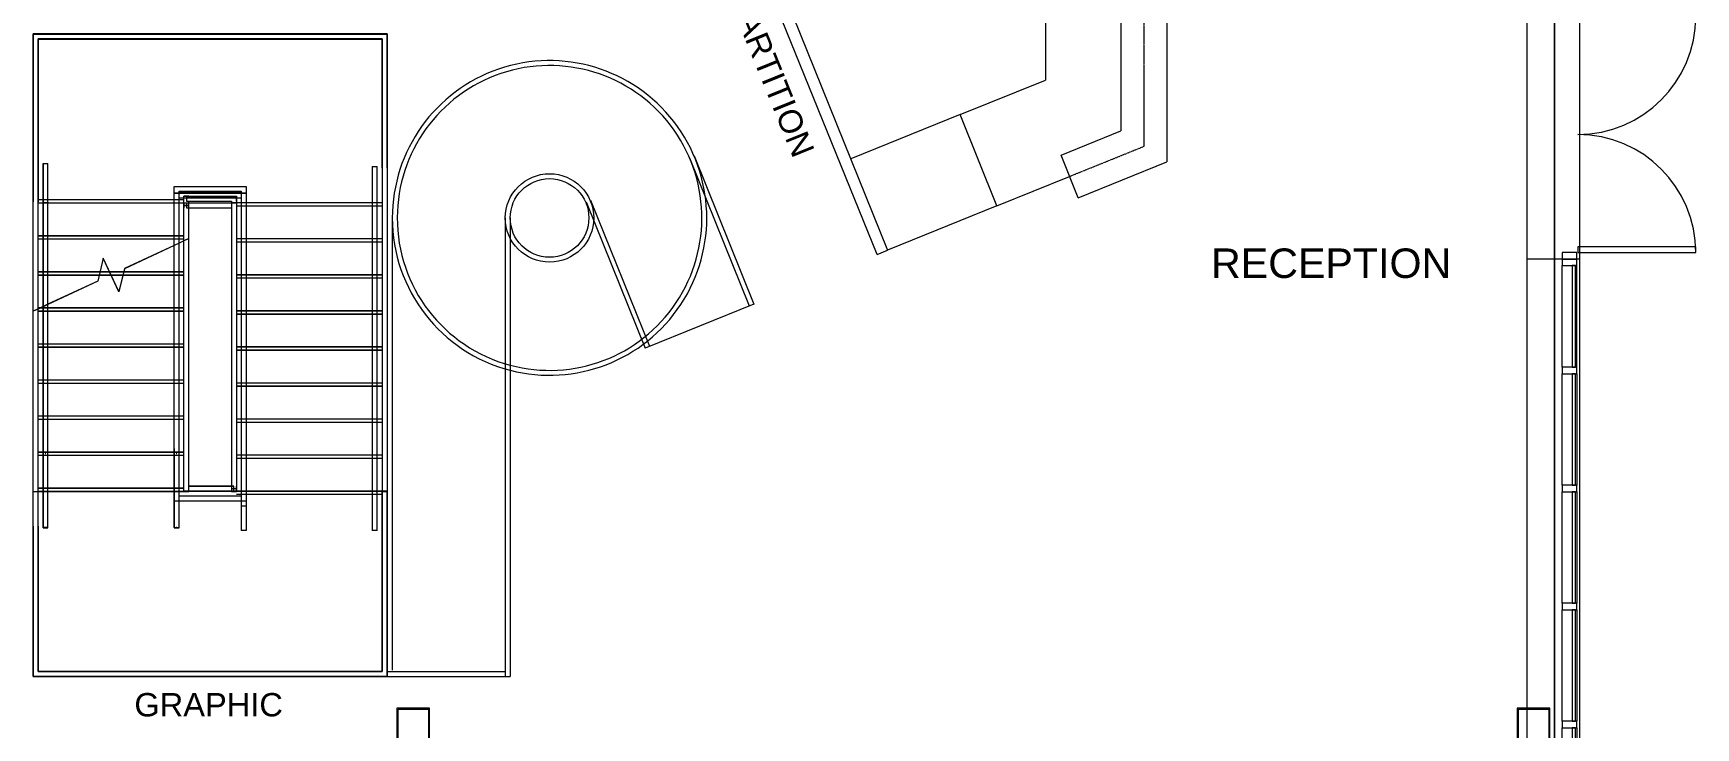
# Model space of a CAD drawing. Header units: inches. Extents: x -430 to 361, y -510 to 778.
# Drawn here: x -146 to 361, y 289 to 501 of the extents above; entities that cross this region are included whole.
import ezdxf

# ---------------------------------------------------------------- set-up
doc = ezdxf.new("R2010")
doc.units = ezdxf.units.IN
doc.header["$MEASUREMENT"] = 0
doc.linetypes.add('Overhead_2_', pattern=[0.15625, 0.09375, -0.0625])
doc.layers.get('0').update_dxf_attribs({"color": 8})
for name, color, linetype, lineweight in [('A-DETL', 8, 'Continuous', 9), ('A-DETL-GENF', 8, 'Continuous', 9), ('A-DETL-THIN', 8, 'Continuous', 9), ('A-DOOR', 8, 'Continuous', 9), ('A-FLOR-HRAL', 8, 'Continuous', 9), ('A-FLOR-HRAL-MBND', 8, 'Continuous', 9), ('A-FLOR-OVHD', 8, 'Overhead_2_', 9), ('A-GLAZ-CURT', 8, 'Continuous', 9), ('A-GLAZ-CWMG', 8, 'Continuous', 9), ('A-WALL', 8, 'Continuous', 13), ('G-ANNO-TEXT', 8, 'Continuous', 9), ('I-WALL', 8, 'Continuous', 9), ('S-COLS', 8, 'Continuous', 9), ('S-STRS', 8, 'Continuous', 9), ('S-STRS-MBND', 8, 'Continuous', 9)]:
    doc.layers.add(name, color=color, linetype=linetype, lineweight=lineweight)
doc.styles.add('Arial', font='arial.ttf', dxfattribs={"height": 7.125})
doc.styles.add('Arial_1', font='arial.ttf', dxfattribs={"height": 9})

# ---------------------------------------------------------------- blocks, each defined once
blk = doc.blocks.new('HSS-Hollow Structural Section-Column - HSS10X10X3_8-762138-Test Fit - First Floor Plan')
at = {"layer": 'S-COLS'}
h = blk.add_hatch(dxfattribs=at)
h.set_pattern_fill('FP_5', color=256, style=0, pattern_type=2)
h.set_pattern_definition([(135, (289.956, 30.487), (-9.5035, -9.5035), []), (135, (275.556, 30.487), (-9.5035, -9.5035), [])])
h.paths.add_polyline_path([(5, -3.96), (5, 5), (-5, 5), (-5, -5), (5, -5), (5, -4.37)], flags=0)
h.paths.add_polyline_path([(4.65, -3.25), (4.65, -4.65), (-4.65, -4.65), (-4.65, 4.65), (4.65, 4.65)], flags=0)
for p, q in [((5, 5), (-5, 5)), ((-5, 5), (-5, -5)), ((-4.65, -4.65), (-4.65, 4.65)), ((-4.65, 4.65), (4.65, 4.65)), ((4.65, 4.65), (4.65, -4.65)), ((5, -5), (5, 5)), ((-5, -5), (5, -5)), ((4.65, -4.65), (-4.65, -4.65))]:
    blk.add_line(p, q, dxfattribs=at)
blk = doc.blocks.new('HSS-Hollow Structural Section-Column - HSS10X10X3_8-1292112-Test Fit - First Floor Plan')
at = {"layer": 'S-COLS'}
h = blk.add_hatch(dxfattribs=at)
h.set_pattern_fill('FP_6', color=256, style=0, pattern_type=2)
h.set_pattern_definition([(315, (-289.956, 311.513), (9.5035, 9.5035), []), (315, (-275.556, 311.513), (9.5035, 9.5035), [])])
h.paths.add_polyline_path([(-5, 2), (-5, -5), (5, -5), (5, 5), (-5, 5)], flags=0)
h.paths.add_polyline_path([(-4.65, 4.65), (4.65, 4.65), (4.65, -4.65), (-4.65, -4.65), (-4.65, 2)], flags=0)
for p, q in [((5, 5), (-5, 5)), ((-5, 5), (-5, -5)), ((-4.65, -4.65), (-4.65, 4.65)), ((-4.65, 4.65), (4.65, 4.65)), ((4.65, 4.65), (4.65, -4.65)), ((5, -5), (5, 5)), ((-5, -5), (5, -5)), ((4.65, -4.65), (-4.65, -4.65))]:
    blk.add_line(p, q, dxfattribs=at)
blk = doc.blocks.new('Rectangular Mullion - 2_ x 4_5_ rectangular-1559542-Test Fit - First Floor Plan')
at = {"layer": 'A-GLAZ-CWMG'}
for p, q in [((-2, 2.25), (0, 2.25)), ((-2, -2.25), (-2, 2.25)), ((0, 2.25), (0, -2.25)), ((0, -2.25), (-2, -2.25))]:
    blk.add_line(p, q, dxfattribs=at)
blk = doc.blocks.new('Handrail Type - Handrail_Internal_-844033-Test Fit - First Floor Plan')
at = {"layer": 'A-FLOR-HRAL'}
for p, q in [((-143.49, 374.07), (-143.49, 361.48)), ((-142.82, 372.66), (-142.66, 372.66)), ((-141.99, 361.48), (-141.99, 374.07)), ((-143.49, 361.48), (-143.49, 349.97)), ((-141.99, 349.97), (-141.99, 361.48))]:
    blk.add_line(p, q, dxfattribs=at)
at = {"layer": 'A-FLOR-HRAL', "flags": 128}
blk.add_lwpolyline([(-142.66, 349.97), (-142.74, 349.97), (-142.81, 349.97)], dxfattribs=at)
blk = doc.blocks.new('Handrail Type - Handrail_Internal_-V19-Test Fit - First Floor Plan')
at = {"layer": 'A-FLOR-HRAL'}
for p, q in [((-143.49, 461.08), (-141.99, 461.08)), ((-143.49, 449.08), (-143.49, 461.08)), ((-141.99, 449.08), (-141.99, 461.08)), ((-143.49, 417.41), (-143.49, 449.08)), ((-141.99, 418.1), (-141.99, 449.08)), ((-141.99, 418.1), (-143.49, 417.41)), ((-143.49, 361.08), (-143.49, 417.41)), ((-141.99, 361.08), (-141.99, 418.1)), ((-143.49, 349.97), (-143.49, 361.08)), ((-141.99, 349.97), (-141.99, 361.08)), ((-143.49, 349.97), (-141.99, 349.97))]:
    blk.add_line(p, q, dxfattribs=at)
blk = doc.blocks.new('Handrail Type - Handrail_Internal_-889040-Test Fit - First Floor Plan')
at = {"layer": 'A-FLOR-HRAL'}
for p, q in [((-103.49, 374.07), (-103.49, 361.48)), ((-102.82, 372.66), (-102.66, 372.66)), ((-101.99, 361.48), (-101.99, 374.07)), ((-103.49, 361.48), (-103.49, 349.98)), ((-101.99, 349.98), (-101.99, 361.48))]:
    blk.add_line(p, q, dxfattribs=at)
at = {"layer": 'A-FLOR-HRAL', "flags": 128}
blk.add_lwpolyline([(-102.66, 349.98), (-102.74, 349.98), (-102.81, 349.98)], dxfattribs=at)
at = {"layer": 'A-FLOR-HRAL'}
blk.add_open_spline([(-102.66, 361.08), (-102.68, 361.08), (-102.74, 361.08), (-102.79, 361.08), (-102.81, 361.08)], degree=3, dxfattribs=at)
blk = doc.blocks.new('Handrail Type - Handrail_Internal_-V20-Test Fit - First Floor Plan')
at = {"layer": 'A-FLOR-HRAL'}
for p, q in [((-103.49, 454.08), (-81.49, 454.08)), ((-103.49, 449.08), (-103.49, 454.08)), ((-103.49, 452.08), (-81.49, 452.08)), ((-103.49, 449.08), (-103.49, 452.08)), ((-101.99, 452.58), (-82.99, 452.58)), ((-101.99, 449.08), (-101.99, 452.58)), ((-82.99, 452.58), (-82.99, 361.08)), ((-81.49, 454.08), (-81.49, 361.08)), ((-81.49, 452.08), (-81.49, 361.08)), ((-103.49, 358.08), (-103.49, 449.08)), ((-103.49, 436.06), (-103.49, 449.08)), ((-101.99, 450.58), (-82.99, 450.58)), ((-101.99, 449.08), (-101.99, 450.58)), ((-101.99, 359.58), (-101.99, 449.08)), ((-101.99, 436.76), (-101.99, 449.08)), ((-82.99, 450.58), (-82.99, 361.08)), ((-101.99, 436.76), (-103.49, 436.06)), ((-101.99, 361.08), (-101.99, 436.76)), ((-103.49, 361.08), (-103.49, 436.06)), ((-103.49, 358.12), (-103.49, 361.08)), ((-101.99, 358.12), (-101.99, 361.08)), ((-82.99, 361.08), (-82.99, 356.58)), ((-82.99, 361.08), (-82.99, 359.58)), ((-81.49, 361.08), (-81.49, 356.58)), ((-81.49, 361.08), (-81.49, 358.08)), ((-81.49, 358.08), (-103.49, 358.08)), ((-82.99, 359.58), (-101.99, 359.58)), ((-81.49, 356.58), (-82.99, 356.58)), ((-103.49, 349.98), (-101.99, 349.98))]:
    blk.add_line(p, q, dxfattribs=at)
blk = doc.blocks.new('Top Rail Type - Top Rail_Internal_-889155-Test Fit - First Floor Plan')
at = {"layer": 'A-FLOR-HRAL', "flags": 128}
blk.add_lwpolyline([(-98.99, 361.08), (-98.99, 361.13), (-98.99, 361.18)], dxfattribs=at)
blk = doc.blocks.new('Top Rail Type - Top Rail_Internal_-V21-Test Fit - First Floor Plan')
at = {"layer": 'A-FLOR-HRAL'}
for p, q in [((-100.49, 449.08), (-98.99, 449.08)), ((-100.49, 437.46), (-100.49, 449.08)), ((-100.49, 448.33), (-98.99, 448.33)), ((-100.49, 361.08), (-100.49, 448.33)), ((-99.74, 451.08), (-99.74, 449.58)), ((-99.74, 451.08), (-84.49, 451.08)), ((-99.74, 449.58), (-85.99, 449.58)), ((-99.74, 449.08), (-99.74, 447.58)), ((-99.74, 449.08), (-84.49, 449.08)), ((-99.74, 447.58), (-85.99, 447.58)), ((-98.99, 438.16), (-98.99, 449.08)), ((-98.99, 362.58), (-98.99, 448.33)), ((-85.99, 449.58), (-85.99, 361.83)), ((-85.99, 447.58), (-85.99, 361.08)), ((-84.49, 451.08), (-84.49, 361.83)), ((-84.49, 449.08), (-84.49, 361.08)), ((-98.99, 438.16), (-100.49, 437.46)), ((-100.49, 361.08), (-100.49, 437.46)), ((-98.99, 361.08), (-98.99, 438.16)), ((-85.24, 361.08), (-100.49, 361.08)), ((-100.49, 361.08), (-98.99, 361.08)), ((-85.24, 362.58), (-98.99, 362.58)), ((-84.49, 361.83), (-85.99, 361.83)), ((-84.49, 361.08), (-85.99, 361.08)), ((-85.24, 361.08), (-85.24, 362.58))]:
    blk.add_line(p, q, dxfattribs=at)
blk = doc.blocks.new('AA-Curtain_Wall_Door-Double-Flush - Flush Storefront Door-1559569-Test Fit - First Floor Plan')
at = {"layer": 'A-DETL-GENF'}
for p, q in [((-34.25, 38.5), (-36, 38.5)), ((-36, 38.5), (-36, 2.5)), ((-34.25, 2.5), (-34.25, 38.5)), ((36, 38.5), (34.25, 38.5)), ((34.25, 38.5), (34.25, 2.5)), ((36, 2.5), (36, 38.5)), ((-36, 2.5), (-34.25, 2.5)), ((34.25, 2.5), (36, 2.5))]:
    blk.add_line(p, q, dxfattribs=at)
at = {"layer": 'A-DOOR'}
for centre, start, end in [((-36, 2.5), 360, 90), ((36, 2.5), 90, 180)]:
    blk.add_arc(centre, 36, start, end, dxfattribs=at)
blk = doc.blocks.new('System Panel - Glazed-1559504-Test Fit - First Floor Plan')
at = {"layer": 'A-GLAZ-CURT'}
for p, q in [((15.5, 1.75), (-15.5, 1.75)), ((-15.5, 1.75), (-15.5, 0.75)), ((-15.5, 0.75), (15.5, 0.75)), ((15.5, 0.75), (15.5, 1.75))]:
    blk.add_line(p, q, dxfattribs=at)
blk = doc.blocks.new('System Panel - Glazed-1559434-Test Fit - First Floor Plan')
at = {"layer": 'A-GLAZ-CURT'}
for p, q in [((17, 1.75), (-17, 1.75)), ((-17, 1.75), (-17, 0.75)), ((-17, 0.75), (17, 0.75)), ((17, 0.75), (17, 1.75))]:
    blk.add_line(p, q, dxfattribs=at)
blk = doc.blocks.new('Rectangular Mullion - 2_ x 4_5_ rectangular-866089-Test Fit - First Floor Plan')
at = {"layer": 'A-GLAZ-CWMG'}
for p, q in [((112.51, 585.21), (78.51, 585.21)), ((112.51, 580.71), (78.51, 580.71))]:
    blk.add_line(p, q, dxfattribs=at)
blk = doc.blocks.new('Rectangular Mullion - 2_ x 4_5_ rectangular-1559432-Test Fit - First Floor Plan')
at = {"layer": 'A-GLAZ-CWMG'}
for p, q in [((-1, 2.25), (1, 2.25)), ((-1, -2.25), (-1, 2.25)), ((1, 2.25), (1, -2.25)), ((1, -2.25), (-1, -2.25))]:
    blk.add_line(p, q, dxfattribs=at)
blk = doc.blocks.new('Rectangular Mullion - 2_ x 4_5_ rectangular-1559436-Test Fit - First Floor Plan')
at = {"layer": 'A-GLAZ-CWMG'}
for p, q in [((0, 2.25), (-2, 2.25)), ((-2, 2.25), (-2, -2.25)), ((0, -2.25), (0, 2.25)), ((-2, -2.25), (0, -2.25))]:
    blk.add_line(p, q, dxfattribs=at)
blk = doc.blocks.new('Rectangular Mullion - 2_ x 4_5_ rectangular-1210827-Test Fit - First Floor Plan')
at = {"layer": 'A-GLAZ-CWMG'}
for p, q in [((320.26, 509.96), (320.26, 540.96)), ((324.76, 509.96), (324.76, 540.96))]:
    blk.add_line(p, q, dxfattribs=at)
blk = doc.blocks.new('Top Rail Type - Top Rail_Internal_-1709386-Test Fit - First Floor Plan')
at = {"layer": 'A-FLOR-HRAL', "flags": 128}
blk.add_lwpolyline([(-144.99, 361.08), (-144.99, 361.13), (-144.99, 361.18)], dxfattribs=at)
blk = doc.blocks.new('Top Rail Type - Top Rail_Internal_-V23-Test Fit - First Floor Plan')
at = {"layer": 'A-FLOR-HRAL'}
for p, q in [((-146.49, 500.58), (-38.49, 500.58)), ((-146.49, 449.08), (-146.49, 500.58)), ((-146.49, 500.58), (-38.49, 500.58)), ((-146.49, 449.08), (-146.49, 500.58)), ((-144.99, 499.08), (-39.99, 499.08)), ((-144.99, 449.08), (-144.99, 499.08)), ((-144.99, 499.08), (-39.99, 499.08)), ((-144.99, 449.08), (-144.99, 499.08)), ((-39.99, 499.08), (-39.99, 460.08)), ((-39.99, 499.08), (-39.99, 460.08)), ((-38.49, 500.58), (-38.49, 460.08)), ((-38.49, 500.58), (-38.49, 460.08)), ((-39.99, 460.08), (-39.99, 361.08)), ((-39.99, 460.08), (-39.99, 361.08)), ((-38.49, 460.08), (-38.49, 361.08)), ((-38.49, 460.08), (-38.49, 361.08)), ((-146.49, 350.08), (-146.49, 449.08)), ((-146.49, 416.01), (-146.49, 449.08)), ((-144.99, 350.08), (-144.99, 449.08)), ((-144.99, 416.71), (-144.99, 449.08)), ((-144.99, 416.71), (-146.49, 416.01)), ((-144.99, 361.08), (-144.99, 416.71)), ((-146.49, 361.08), (-146.49, 416.01)), ((-146.49, 361.08), (-144.99, 361.08)), ((-38.49, 361.08), (-39.99, 361.08)), ((-39.99, 361.08), (-39.99, 306.08)), ((-38.49, 361.08), (-38.49, 304.58)), ((-146.49, 304.58), (-146.49, 350.08)), ((-144.99, 306.08), (-144.99, 350.08)), ((-38.49, 304.58), (-146.49, 304.58)), ((-39.99, 306.08), (-144.99, 306.08))]:
    blk.add_line(p, q, dxfattribs=at)
blk = doc.blocks.new('Hecht_PAD_AA-Arch_detached_rvt-1-Test Fit - First Floor Plan')
at = {"layer": 'A-WALL'}
for p, q in [((309.51, 431.96), (309.51, 507.96)), ((317.89, 431.96), (317.89, 507.96)), ((317.89, 507.96), (317.89, 431.96)), ((325.51, 504.21), (325.51, 435.71)), ((309.51, 294.96), (309.51, 431.96)), ((317.89, 431.96), (309.51, 431.96)), ((317.89, -458.04), (317.89, 431.96)), ((320.26, 431.96), (317.89, 431.96)), ((317.89, 431.96), (317.89, -466.42)), ((325.51, 431.96), (324.76, 431.96)), ((325.51, 435.71), (325.51, 433.96)), ((325.51, 433.96), (325.51, 431.96)), ((325.51, 431.96), (325.51, -474.04)), ((309.51, 285.3), (309.51, 294.61))]:
    blk.add_line(p, q, dxfattribs=at)
at = {"layer": 'S-STRS'}
for p, q in [((-126.35, 427.08), (-122.74, 427.08)), ((-126.11, 428.08), (-123.2, 428.08)), ((-119.12, 427.08), (-103.49, 427.08)), ((-118.88, 428.08), (-103.49, 428.08)), ((-101.99, 428.08), (-100.49, 428.08)), ((-101.99, 427.08), (-100.49, 427.08)), ((-144.18, 417.08), (-143.49, 417.08)), ((-141.99, 417.08), (-103.49, 417.08)), ((-101.99, 417.08), (-100.49, 417.08)), ((-144.99, 416.08), (-143.49, 416.08)), ((-141.99, 416.08), (-103.49, 416.08)), ((-101.99, 416.08), (-100.49, 416.08)), ((-144.99, 406.08), (-143.49, 406.08)), ((-141.99, 406.08), (-103.49, 406.08)), ((-101.99, 406.08), (-100.49, 406.08)), ((-144.99, 405.08), (-143.49, 405.08)), ((-141.99, 405.08), (-103.49, 405.08)), ((-101.99, 405.08), (-100.49, 405.08)), ((-144.99, 395.08), (-143.49, 395.08)), ((-144.99, 394.08), (-143.49, 394.08)), ((-141.99, 395.08), (-103.49, 395.08)), ((-141.99, 394.08), (-103.49, 394.08)), ((-101.99, 395.08), (-100.49, 395.08)), ((-101.99, 394.08), (-100.49, 394.08)), ((-144.99, 384.08), (-143.49, 384.08)), ((-144.99, 383.08), (-143.49, 383.08)), ((-141.99, 384.08), (-103.49, 384.08)), ((-141.99, 383.08), (-103.49, 383.08)), ((-101.99, 384.08), (-100.49, 384.08)), ((-101.99, 383.08), (-100.49, 383.08)), ((-144.99, 373.08), (-143.49, 373.08)), ((-144.99, 372.08), (-143.49, 372.08)), ((-141.99, 373.08), (-103.49, 373.08)), ((-141.99, 372.08), (-103.49, 372.08)), ((-101.99, 373.08), (-100.49, 373.08)), ((-101.99, 372.08), (-100.49, 372.08)), ((-144.99, 362.08), (-143.49, 362.08)), ((-144.99, 361.08), (-143.49, 361.08)), ((-141.99, 362.08), (-103.49, 362.08)), ((-141.99, 361.08), (-103.49, 361.08)), ((-101.99, 362.08), (-100.49, 362.08)), ((-101.99, 361.08), (-100.49, 361.08))]:
    blk.add_line(p, q, dxfattribs=at)
at = {"layer": 'S-STRS-MBND'}
for p, q in [((-146.49, 500.58), (-146.49, 449.39)), ((-38.49, 500.58), (-146.49, 500.58)), ((-146.49, 500.58), (-146.49, 449.39)), ((-38.49, 500.58), (-146.49, 500.58)), ((-144.99, 499.08), (-144.99, 449.39)), ((-39.99, 499.08), (-144.99, 499.08)), ((-144.99, 499.08), (-144.99, 449.39)), ((-39.99, 499.08), (-144.99, 499.08)), ((-39.99, 459.77), (-39.99, 499.08)), ((-39.99, 459.77), (-39.99, 499.08)), ((-38.49, 459.77), (-38.49, 500.58)), ((-38.49, 459.77), (-38.49, 500.58)), ((-39.99, 459.77), (-39.99, 361.08)), ((-39.99, 459.77), (-39.99, 360.77)), ((-38.49, 459.77), (-38.49, 361.08)), ((-38.49, 459.77), (-38.49, 360.77)), ((-146.49, 350.39), (-146.49, 449.39)), ((-146.49, 416.05), (-146.49, 449.39)), ((-144.99, 450.08), (-100.49, 450.08)), ((-144.99, 450.08), (-100.49, 450.08)), ((-144.99, 350.39), (-144.99, 449.39)), ((-144.99, 416.74), (-144.99, 449.39)), ((-144.99, 449.08), (-100.49, 449.08)), ((-144.99, 449.08), (-100.49, 449.08)), ((-98.99, 451.08), (-100.49, 451.08)), ((-100.49, 437.5), (-100.49, 451.08)), ((-100.49, 449.08), (-100.49, 447.58)), ((-100.49, 449.08), (-85.99, 449.08)), ((-100.49, 447.58), (-100.49, 449.08)), ((-100.49, 361.08), (-100.49, 447.58)), ((-98.99, 451.08), (-84.49, 451.08)), ((-98.99, 449.58), (-85.99, 449.58)), ((-98.99, 438.19), (-98.99, 449.58)), ((-98.99, 447.58), (-85.99, 447.58)), ((-98.99, 362.58), (-98.99, 447.58)), ((-85.99, 449.58), (-85.99, 362.58)), ((-84.49, 449.08), (-85.99, 449.08)), ((-85.99, 447.58), (-85.99, 361.08)), ((-84.49, 449.58), (-84.49, 451.08)), ((-84.49, 449.58), (-84.49, 362.58)), ((-84.49, 449.08), (-84.49, 361.08)), ((-39.99, 449.08), (-84.49, 449.08)), ((-39.99, 449.08), (-84.49, 449.08)), ((-39.99, 448.08), (-84.49, 448.08)), ((-39.99, 448.08), (-84.49, 448.08)), ((-144.99, 439.08), (-100.49, 439.08)), ((-144.99, 439.08), (-100.49, 439.08)), ((-144.99, 438.08), (-100.49, 438.08)), ((-144.99, 438.08), (-100.49, 438.08)), ((-100.49, 437.46), (-101.99, 436.76)), ((-39.99, 438.08), (-84.49, 438.08)), ((-39.99, 438.08), (-84.49, 438.08)), ((-39.99, 437.08), (-84.49, 437.08)), ((-39.99, 437.08), (-84.49, 437.08)), ((-125.11, 432.18), (-126.82, 425.18)), ((-120.36, 421.98), (-125.11, 432.18)), ((-103.49, 436.06), (-118.66, 428.98)), ((-144.99, 428.08), (-100.49, 428.08)), ((-144.99, 428.08), (-126.11, 428.08)), ((-144.99, 427.08), (-100.49, 427.08)), ((-144.99, 427.08), (-126.35, 427.08)), ((-123.2, 428.08), (-118.88, 428.08)), ((-122.74, 427.08), (-119.12, 427.08)), ((-118.66, 428.98), (-120.36, 421.98)), ((-39.99, 427.08), (-84.49, 427.08)), ((-39.99, 427.08), (-84.49, 427.08)), ((-126.82, 425.18), (-141.99, 418.1)), ((-39.99, 426.08), (-84.49, 426.08)), ((-39.99, 426.08), (-84.49, 426.08)), ((-143.49, 417.41), (-144.99, 416.71)), ((-144.99, 417.08), (-100.49, 417.08)), ((-144.99, 417.08), (-144.18, 417.08)), ((-144.99, 416.08), (-100.49, 416.08)), ((-39.99, 416.08), (-84.49, 416.08)), ((-39.99, 416.08), (-84.49, 416.08)), ((-39.99, 415.08), (-84.49, 415.08)), ((-39.99, 415.08), (-84.49, 415.08)), ((-144.99, 406.08), (-100.49, 406.08)), ((-144.99, 405.08), (-100.49, 405.08)), ((-39.99, 405.08), (-84.49, 405.08)), ((-39.99, 405.08), (-84.49, 405.08)), ((-39.99, 404.08), (-84.49, 404.08)), ((-39.99, 404.08), (-84.49, 404.08)), ((-144.99, 395.08), (-100.49, 395.08)), ((-144.99, 394.08), (-100.49, 394.08)), ((-39.99, 394.08), (-84.49, 394.08)), ((-39.99, 394.08), (-84.49, 394.08)), ((-39.99, 393.08), (-84.49, 393.08)), ((-39.99, 393.08), (-84.49, 393.08)), ((-144.99, 384.08), (-100.49, 384.08)), ((-144.99, 383.08), (-100.49, 383.08)), ((-39.99, 383.08), (-84.49, 383.08)), ((-39.99, 383.08), (-84.49, 383.08)), ((-39.99, 382.08), (-84.49, 382.08)), ((-39.99, 382.08), (-84.49, 382.08)), ((-144.99, 373.08), (-100.49, 373.08)), ((-144.99, 372.08), (-100.49, 372.08)), ((-39.99, 372.08), (-84.49, 372.08)), ((-39.99, 372.08), (-84.49, 372.08)), ((-39.99, 371.08), (-84.49, 371.08)), ((-39.99, 371.08), (-84.49, 371.08)), ((-144.99, 362.08), (-100.49, 362.08)), ((-144.99, 361.08), (-100.49, 361.08)), ((-100.49, 361.08), (-98.99, 361.08)), ((-85.99, 362.58), (-98.99, 362.58)), ((-84.49, 361.08), (-98.99, 361.08)), ((-85.99, 361.08), (-84.49, 361.08)), ((-84.49, 361.08), (-84.49, 362.58)), ((-84.49, 362.58), (-84.49, 361.08)), ((-39.99, 361.08), (-84.49, 361.08)), ((-39.99, 361.08), (-84.49, 361.08)), ((-39.99, 361.08), (-38.49, 361.08)), ((-39.99, 306.08), (-39.99, 360.77)), ((-38.49, 304.58), (-38.49, 360.77)), ((-39.99, 360.08), (-84.49, 360.08)), ((-146.49, 350.39), (-146.49, 304.58)), ((-144.99, 350.39), (-144.99, 306.08)), ((-146.49, 304.58), (-38.49, 304.58)), ((-144.99, 306.08), (-39.99, 306.08))]:
    blk.add_line(p, q, dxfattribs=at)
for name, p, rotation in [('AA-Curtain_Wall_Door-Double-Flush - Flush Storefront Door-1559569-Test Fit - First Floor Plan', (322.51, 469.96), 269.9999999999999), ('Rectangular Mullion - 2_ x 4_5_ rectangular-1559436-Test Fit - First Floor Plan', (322.51, 431.96), 89.99999999999991), ('System Panel - Glazed-1559504-Test Fit - First Floor Plan', (322.51, 414.46), 269.9999999999999), ('Rectangular Mullion - 2_ x 4_5_ rectangular-866089-Test Fit - First Floor Plan', (-260.44, 475.47), 270), ('System Panel - Glazed-1559434-Test Fit - First Floor Plan', (322.51, 379.96), 269.9999999999999), ('Rectangular Mullion - 2_ x 4_5_ rectangular-866089-Test Fit - First Floor Plan', (-260.44, 439.47), 270.0000000000001), ('System Panel - Glazed-1559434-Test Fit - First Floor Plan', (322.51, 343.96), 269.9999999999999), ('Rectangular Mullion - 2_ x 4_5_ rectangular-866089-Test Fit - First Floor Plan', (-260.44, 403.47), 270.0000000000001), ('System Panel - Glazed-1559434-Test Fit - First Floor Plan', (322.51, 307.96), 269.9999999999999), ('HSS-Hollow Structural Section-Column - HSS10X10X3_8-762138-Test Fit - First Floor Plan', (-30.49, 289.96), 270.0000000000001), ('HSS-Hollow Structural Section-Column - HSS10X10X3_8-1292112-Test Fit - First Floor Plan', (311.51, 289.96), 89.99999999999993), ('Rectangular Mullion - 2_ x 4_5_ rectangular-866089-Test Fit - First Floor Plan', (-260.44, 367.47), 270), ('System Panel - Glazed-1559434-Test Fit - First Floor Plan', (322.51, 271.96), 269.9999999999999)]:
    blk.add_blockref(name, p, dxfattribs=dict(rotation=rotation))
for name, p in [('Top Rail Type - Top Rail_Internal_-V23-Test Fit - First Floor Plan', (0, 0)), ('Handrail Type - Handrail_Internal_-V19-Test Fit - First Floor Plan', (0, 0)), ('Handrail Type - Handrail_Internal_-V20-Test Fit - First Floor Plan', (0, 0)), ('Top Rail Type - Top Rail_Internal_-V21-Test Fit - First Floor Plan', (0, 0)), ('Rectangular Mullion - 2_ x 4_5_ rectangular-1210827-Test Fit - First Floor Plan', (0, -111)), ('Handrail Type - Handrail_Internal_-844033-Test Fit - First Floor Plan', (0, 0)), ('Handrail Type - Handrail_Internal_-889040-Test Fit - First Floor Plan', (0, 0)), ('Top Rail Type - Top Rail_Internal_-1709386-Test Fit - First Floor Plan', (0, 0)), ('Top Rail Type - Top Rail_Internal_-889155-Test Fit - First Floor Plan', (0, 0))]:
    blk.add_blockref(name, p)
at = {"extrusion": (0, 0, -1), "rotation": 270.0000000000001}
for name, p in [('Rectangular Mullion - 2_ x 4_5_ rectangular-1559542-Test Fit - First Floor Plan', (-322.51, 431.96)), ('Rectangular Mullion - 2_ x 4_5_ rectangular-1559432-Test Fit - First Floor Plan', (-322.51, 397.96)), ('Rectangular Mullion - 2_ x 4_5_ rectangular-1559432-Test Fit - First Floor Plan', (-322.51, 361.96)), ('Rectangular Mullion - 2_ x 4_5_ rectangular-1559432-Test Fit - First Floor Plan', (-322.51, 325.96)), ('Rectangular Mullion - 2_ x 4_5_ rectangular-1559432-Test Fit - First Floor Plan', (-322.51, 289.96))]:
    blk.add_blockref(name, p, dxfattribs=at)
blk = doc.blocks.new('Handrail Type - Handrail_Internal_-2743765-Test Fit - First Floor Plan')
at = {"layer": 'A-FLOR-HRAL'}
for p, q in [((-143.49, 461.12), (-143.49, 449.33)), ((-143.49, 461.12), (-141.99, 461.12)), ((-141.99, 449.33), (-141.99, 461.12)), ((-143.49, 449.33), (-143.49, 361.52)), ((-141.99, 361.52), (-141.99, 449.33)), ((-143.49, 361.52), (-143.49, 350.01)), ((-141.99, 350.01), (-141.99, 361.52))]:
    blk.add_line(p, q, dxfattribs=at)
at = {"layer": 'A-FLOR-HRAL', "flags": 128}
blk.add_lwpolyline([(-141.99, 350.01), (-142.01, 350.01), (-142.09, 350.01), (-142.21, 350.01), (-142.36, 350.01), (-142.54, 350.01), (-142.74, 350.01), (-142.93, 350.01), (-143.11, 350.01), (-143.27, 350.01), (-143.39, 350.01), (-143.46, 350.01), (-143.49, 350.01)], dxfattribs=at)
at = {"layer": 'A-FLOR-HRAL'}
blk.add_open_spline([(-141.99, 449.33), (-141.99, 449.32), (-142, 449.28), (-142.08, 449.23), (-142.2, 449.18), (-142.36, 449.15), (-142.54, 449.12), (-142.8, 449.12), (-143.06, 449.14), (-143.27, 449.18), (-143.39, 449.23), (-143.47, 449.28), (-143.49, 449.32), (-143.49, 449.33)], degree=3, knots=[0, 0, 0, 0, 0.083333, 0.166667, 0.25, 0.333333, 0.416667, 0.5, 0.666667, 0.75, 0.833333, 0.916667, 1, 1, 1, 1], dxfattribs=at)
blk = doc.blocks.new('Handrail Type - Handrail_Internal_-2743783-Test Fit - First Floor Plan')
at = {"layer": 'A-FLOR-HRAL'}
for p, q in [((-42.99, 460.23), (-42.99, 448.72)), ((-41.49, 448.72), (-41.49, 460.23)), ((-42.99, 448.72), (-42.99, 360.91)), ((-41.49, 360.91), (-41.49, 448.72)), ((-42.99, 360.91), (-42.99, 349.12)), ((-41.49, 349.12), (-41.49, 360.91)), ((-41.49, 349.12), (-42.99, 349.12))]:
    blk.add_line(p, q, dxfattribs=at)
at = {"layer": 'A-FLOR-HRAL', "flags": 128}
blk.add_lwpolyline([(-42.99, 460.23), (-42.96, 460.23), (-42.89, 460.23), (-42.77, 460.23), (-42.61, 460.23), (-42.43, 460.23), (-42.24, 460.23), (-42.04, 460.23), (-41.86, 460.23), (-41.71, 460.23), (-41.59, 460.23), (-41.51, 460.23), (-41.49, 460.23)], dxfattribs=at)
at = {"layer": 'A-FLOR-HRAL'}
blk.add_open_spline([(-42.99, 360.91), (-42.99, 360.92), (-42.97, 360.96), (-42.89, 361.01), (-42.77, 361.06), (-42.62, 361.09), (-42.43, 361.12), (-42.17, 361.13), (-41.91, 361.11), (-41.7, 361.06), (-41.58, 361.01), (-41.5, 360.96), (-41.49, 360.92), (-41.49, 360.91)], degree=3, knots=[0, 0, 0, 0, 0.083333, 0.166667, 0.25, 0.333333, 0.416667, 0.5, 0.666667, 0.75, 0.833333, 0.916667, 1, 1, 1, 1], dxfattribs=at)
blk = doc.blocks.new('Handrail Type - Handrail_Internal_-2743747-Test Fit - First Floor Plan')
at = {"layer": 'A-FLOR-HRAL'}
for p, q in [((-143.49, 374.11), (-143.49, 361.52)), ((-141.99, 361.52), (-141.99, 374.11)), ((-143.49, 361.52), (-143.49, 350.01)), ((-141.99, 350.01), (-141.99, 361.52))]:
    blk.add_line(p, q, dxfattribs=at)
blk = doc.blocks.new('Handrail Type - Handrail_Internal_-V5-Test Fit - First Floor Plan')
at = {"layer": 'A-FLOR-HRAL'}
for p, q in [((-143.49, 461.12), (-141.99, 461.12)), ((-143.49, 449.12), (-143.49, 461.12)), ((-141.99, 449.12), (-141.99, 461.12)), ((-143.49, 417.44), (-143.49, 449.12)), ((-141.99, 418.14), (-141.99, 449.12)), ((-141.99, 418.14), (-143.49, 417.44))]:
    blk.add_line(p, q, dxfattribs=at)
blk = doc.blocks.new('Handrail Type - Handrail_Internal_-2743831-Test Fit - First Floor Plan')
at = {"layer": 'A-FLOR-HRAL'}
for p, q in [((-103.49, 374.11), (-103.49, 361.52)), ((-101.99, 361.52), (-101.99, 374.11)), ((-103.49, 361.52), (-103.49, 350.01)), ((-101.99, 350.01), (-101.99, 361.52))]:
    blk.add_line(p, q, dxfattribs=at)
at = {"layer": 'A-FLOR-HRAL', "flags": 128}
blk.add_lwpolyline([(-102.66, 350.01), (-102.74, 350.01), (-102.81, 350.01)], dxfattribs=at)
blk = doc.blocks.new('Handrail Type - Handrail_Internal_-V6-Test Fit - First Floor Plan')
at = {"layer": 'A-FLOR-HRAL'}
for p, q in [((-103.49, 454.12), (-81.49, 454.12)), ((-103.49, 449.12), (-103.49, 454.12)), ((-103.49, 452.12), (-81.49, 452.12)), ((-103.49, 449.12), (-103.49, 452.12)), ((-101.99, 452.62), (-82.99, 452.62)), ((-101.99, 449.12), (-101.99, 452.62)), ((-82.99, 452.62), (-82.99, 361.12)), ((-81.49, 454.12), (-81.49, 361.12)), ((-81.49, 452.12), (-81.49, 361.12)), ((-103.49, 358.12), (-103.49, 449.12)), ((-103.49, 436.1), (-103.49, 449.12)), ((-101.99, 450.62), (-82.99, 450.62)), ((-101.99, 449.12), (-101.99, 450.62)), ((-101.99, 359.62), (-101.99, 449.12)), ((-101.99, 436.8), (-101.99, 449.12)), ((-82.99, 450.62), (-82.99, 361.12)), ((-101.99, 436.8), (-103.49, 436.1)), ((-82.99, 361.12), (-82.99, 349.12)), ((-82.99, 361.12), (-82.99, 359.62)), ((-81.49, 361.12), (-81.49, 349.12)), ((-81.49, 361.12), (-81.49, 358.12)), ((-103.49, 350.01), (-103.49, 360.08)), ((-81.49, 358.12), (-103.49, 358.12)), ((-101.99, 350.01), (-101.99, 360.08)), ((-82.99, 359.62), (-101.99, 359.62)), ((-103.49, 350.01), (-101.99, 350.01)), ((-81.49, 349.12), (-82.99, 349.12))]:
    blk.add_line(p, q, dxfattribs=at)
blk = doc.blocks.new('Railing - Railing-2743856-Test Fit - First Floor Plan')
at = {"layer": 'A-FLOR-HRAL-MBND'}
for p, q in [((-100.49, 451.12), (-84.49, 451.12)), ((-100.49, 449.12), (-100.49, 451.12)), ((-100.49, 449.12), (-84.49, 449.12)), ((-100.49, 361.12), (-100.49, 449.12)), ((-100.49, 437.5), (-100.49, 449.12)), ((-98.99, 449.62), (-85.99, 449.62)), ((-98.99, 438.19), (-98.99, 449.62)), ((-98.99, 447.62), (-85.99, 447.62)), ((-98.99, 362.62), (-98.99, 447.62)), ((-85.99, 449.62), (-85.99, 362.62)), ((-85.99, 447.62), (-85.99, 361.12)), ((-84.49, 451.12), (-84.49, 361.12)), ((-84.49, 449.12), (-84.49, 361.12)), ((-84.49, 361.12), (-100.49, 361.12)), ((-85.99, 362.62), (-98.99, 362.62)), ((-84.49, 361.12), (-85.99, 361.12))]:
    blk.add_line(p, q, dxfattribs=at)
blk = doc.blocks.new('Top Rail Type - Top Rail_Internal_-2743869-Test Fit - First Floor Plan')
at = {"layer": 'A-FLOR-HRAL'}
blk.add_line((-98.99, 361.17), (-98.99, 361.21), dxfattribs=at)
blk = doc.blocks.new('Top Rail Type - Top Rail_Internal_-V7-Test Fit - First Floor Plan')
at = {"layer": 'A-FLOR-HRAL'}
for p, q in [((-100.49, 449.12), (-98.99, 449.12)), ((-100.49, 437.5), (-100.49, 449.12)), ((-100.49, 448.37), (-98.99, 448.37)), ((-100.49, 361.12), (-100.49, 448.37)), ((-99.74, 451.12), (-99.74, 449.62)), ((-99.74, 451.12), (-84.49, 451.12)), ((-99.74, 449.62), (-85.99, 449.62)), ((-99.74, 449.12), (-99.74, 447.62)), ((-99.74, 449.12), (-84.49, 449.12)), ((-99.74, 447.62), (-85.99, 447.62)), ((-98.99, 438.19), (-98.99, 449.12)), ((-98.99, 362.62), (-98.99, 448.37)), ((-85.99, 449.62), (-85.99, 361.87)), ((-85.99, 447.62), (-85.99, 361.12)), ((-84.49, 451.12), (-84.49, 361.87)), ((-84.49, 449.12), (-84.49, 361.12)), ((-98.99, 438.19), (-100.49, 437.5)), ((-85.24, 361.12), (-100.49, 361.12)), ((-85.24, 362.62), (-98.99, 362.62)), ((-84.49, 361.87), (-85.99, 361.87)), ((-84.49, 361.12), (-85.99, 361.12)), ((-85.24, 361.12), (-85.24, 362.62))]:
    blk.add_line(p, q, dxfattribs=at)
blk = doc.blocks.new('Top Rail Type - Top Rail_Internal_-2743917-Test Fit - First Floor Plan')
at = {"layer": 'A-FLOR-HRAL'}
blk.add_line((-144.99, 361.17), (-144.99, 361.21), dxfattribs=at)
blk = doc.blocks.new('Top Rail Type - Top Rail_Internal_-V8-Test Fit - First Floor Plan')
at = {"layer": 'A-FLOR-HRAL'}
for p, q in [((-146.49, 500.62), (-38.49, 500.62)), ((-146.49, 449.12), (-146.49, 500.62)), ((-146.49, 500.62), (-38.49, 500.62)), ((-146.49, 449.12), (-146.49, 500.62)), ((-144.99, 499.12), (-39.99, 499.12)), ((-144.99, 449.12), (-144.99, 499.12)), ((-144.99, 499.12), (-39.99, 499.12)), ((-144.99, 449.12), (-144.99, 499.12)), ((-39.99, 499.12), (-39.99, 460.12)), ((-39.99, 499.12), (-39.99, 460.12)), ((-38.49, 500.62), (-38.49, 460.12)), ((-38.49, 500.62), (-38.49, 460.12)), ((-39.99, 460.12), (-39.99, 361.12)), ((-39.99, 460.12), (-39.99, 361.12)), ((-38.49, 460.12), (-38.49, 361.12)), ((-38.49, 460.12), (-38.49, 361.12)), ((-146.49, 350.12), (-146.49, 449.12)), ((-146.49, 416.05), (-146.49, 449.12)), ((-144.99, 350.12), (-144.99, 449.12)), ((-144.99, 416.74), (-144.99, 449.12)), ((-144.99, 416.74), (-146.49, 416.05)), ((-38.49, 361.12), (-39.99, 361.12)), ((-39.99, 361.12), (-39.99, 306.12)), ((-38.49, 361.12), (-38.49, 304.62)), ((-146.49, 304.62), (-146.49, 350.12)), ((-144.99, 306.12), (-144.99, 350.12)), ((-38.49, 304.62), (-146.49, 304.62)), ((-39.99, 306.12), (-144.99, 306.12))]:
    blk.add_line(p, q, dxfattribs=at)

msp = doc.modelspace()

# ---------------------------------------------------------------- linework, layer by layer
at = {"layer": 'A-DETL'}
for p, q in [((185.51, 576.96), (185.51, 471.04)), ((162.51, 569.96), (162.51, 486.56)), ((199.51, 563.96), (199.51, 461.6)), ((136.43, 476.02), (162.51, 486.56)), ((136.43, 476.02), (103.07, 462.5)), ((147.69, 448.21), (136.43, 476.02)), ((167.25, 463.66), (185.51, 471.04)), ((53.84, 462.85), (72.09, 417.67)), ((55.23, 463.42), (73.49, 418.23)), ((172.5, 450.68), (167.25, 463.66)), ((147.69, 448.21), (169.87, 457.17)), ((172.5, 450.68), (199.51, 461.6)), ((22.27, 449.37), (40.28, 404.81)), ((23.67, 449.93), (41.67, 405.37)), ((147.69, 448.21), (114.33, 434.7)), ((73.49, 418.23), (40.28, 404.81))]:
    msp.add_line(p, q, dxfattribs=at)
for radius, start, end in [(48, 180, 255.5225), (46.5, 179.8639, 255.0448)]:
    msp.add_arc((11.12, 444.49), radius, start, end, dxfattribs=at)
at = {"layer": 'A-DETL-THIN'}
for p, q in [((-36.88, 444.49), (-36.88, 306.49)), ((-2.38, 444.49), (-2.38, 393.58)), ((-0.88, 444.49), (-0.88, 393.58)), ((-2.38, 393.58), (-2.38, 304.58)), ((-0.88, 393.58), (-0.88, 304.58)), ((-38.49, 306.08), (-2.38, 306.08)), ((-38.49, 304.58), (-0.88, 304.58))]:
    msp.add_line(p, q, dxfattribs=at)
for radius in [13.5, 12]:
    msp.add_circle((11.12, 444.49), radius, dxfattribs=at)
for radius, start, end in [(48, 255.5225, 180), (46.5, 255.0448, 179.8639)]:
    msp.add_arc((11.12, 444.49), radius, start, end, dxfattribs=at)
at = {"layer": 'A-FLOR-OVHD'}
for p in [(192.51, 569.96), (169.87, 457.17)]:
    msp.add_line(p, (192.51, 466.32), dxfattribs=at)
at = {"layer": 'I-WALL'}
for p, q in [((71.44, 540.58), (114.33, 434.7)), ((111.08, 433.38), (69.08, 537.08)), ((111.08, 433.38), (114.33, 434.7))]:
    msp.add_line(p, q, dxfattribs=at)
at = {"layer": 'S-STRS'}
for p, q in [((-126.35, 427.12), (-122.74, 427.12)), ((-126.11, 428.12), (-123.2, 428.12)), ((-119.12, 427.12), (-103.49, 427.12)), ((-118.88, 428.12), (-103.49, 428.12)), ((-101.99, 428.12), (-100.49, 428.12)), ((-101.99, 427.12), (-100.49, 427.12)), ((-144.18, 417.12), (-143.49, 417.12)), ((-141.99, 417.12), (-103.49, 417.12)), ((-101.99, 417.12), (-100.49, 417.12)), ((-144.99, 416.12), (-143.49, 416.12)), ((-141.99, 416.12), (-103.49, 416.12)), ((-101.99, 416.12), (-100.49, 416.12)), ((-144.99, 406.12), (-143.49, 406.12)), ((-141.99, 406.12), (-103.49, 406.12)), ((-101.99, 406.12), (-100.49, 406.12)), ((-144.99, 405.12), (-143.49, 405.12)), ((-141.99, 405.12), (-103.49, 405.12)), ((-101.99, 405.12), (-100.49, 405.12)), ((-144.99, 395.12), (-143.49, 395.12)), ((-144.99, 394.12), (-143.49, 394.12)), ((-141.99, 395.12), (-103.49, 395.12)), ((-141.99, 394.12), (-103.49, 394.12)), ((-101.99, 395.12), (-100.49, 395.12)), ((-101.99, 394.12), (-100.49, 394.12)), ((-144.99, 384.12), (-143.49, 384.12)), ((-144.99, 383.12), (-143.49, 383.12)), ((-141.99, 384.12), (-103.49, 384.12)), ((-141.99, 383.12), (-103.49, 383.12)), ((-101.99, 384.12), (-100.49, 384.12)), ((-101.99, 383.12), (-100.49, 383.12)), ((-144.99, 373.12), (-143.49, 373.12)), ((-144.99, 372.12), (-143.49, 372.12)), ((-141.99, 373.12), (-103.49, 373.12)), ((-141.99, 372.12), (-103.49, 372.12)), ((-101.99, 373.12), (-100.49, 373.12)), ((-101.99, 372.12), (-100.49, 372.12)), ((-144.99, 362.12), (-143.49, 362.12)), ((-144.99, 361.12), (-143.49, 361.12)), ((-141.99, 362.12), (-103.49, 362.12)), ((-141.99, 361.12), (-103.49, 361.12)), ((-101.99, 362.12), (-100.49, 362.12)), ((-101.99, 361.12), (-100.49, 361.12))]:
    msp.add_line(p, q, dxfattribs=at)
at = {"layer": 'S-STRS-MBND'}
for p, q in [((-146.49, 500.62), (-146.49, 449.43)), ((-38.49, 500.62), (-146.49, 500.62)), ((-146.49, 500.62), (-146.49, 449.43)), ((-38.49, 500.62), (-146.49, 500.62)), ((-144.99, 499.12), (-144.99, 449.43)), ((-39.99, 499.12), (-144.99, 499.12)), ((-144.99, 499.12), (-144.99, 449.43)), ((-39.99, 499.12), (-144.99, 499.12)), ((-39.99, 459.81), (-39.99, 499.12)), ((-39.99, 459.81), (-39.99, 499.12)), ((-38.49, 459.81), (-38.49, 500.62)), ((-38.49, 459.81), (-38.49, 500.62)), ((-39.99, 459.81), (-39.99, 361.12)), ((-39.99, 459.81), (-39.99, 360.81)), ((-38.49, 459.81), (-38.49, 361.12)), ((-38.49, 459.81), (-38.49, 360.81)), ((-146.49, 350.43), (-146.49, 449.43)), ((-146.49, 416.05), (-146.49, 449.43)), ((-144.99, 450.12), (-100.49, 450.12)), ((-144.99, 450.12), (-100.49, 450.12)), ((-144.99, 350.43), (-144.99, 449.43)), ((-144.99, 416.74), (-144.99, 449.43)), ((-144.99, 449.12), (-100.49, 449.12)), ((-144.99, 449.12), (-100.49, 449.12)), ((-98.99, 451.12), (-100.49, 451.12)), ((-100.49, 437.5), (-100.49, 451.12)), ((-100.49, 449.12), (-100.49, 447.62)), ((-100.49, 449.12), (-85.99, 449.12)), ((-100.49, 447.62), (-100.49, 449.12)), ((-100.49, 361.12), (-100.49, 447.62)), ((-98.99, 451.12), (-84.49, 451.12)), ((-98.99, 449.62), (-85.99, 449.62)), ((-98.99, 438.19), (-98.99, 449.62)), ((-98.99, 447.62), (-85.99, 447.62)), ((-98.99, 362.62), (-98.99, 447.62)), ((-85.99, 449.62), (-85.99, 362.62)), ((-84.49, 449.12), (-85.99, 449.12)), ((-85.99, 447.62), (-85.99, 361.12)), ((-84.49, 449.62), (-84.49, 451.12)), ((-84.49, 449.62), (-84.49, 362.62)), ((-84.49, 449.12), (-84.49, 361.12)), ((-39.99, 449.12), (-84.49, 449.12)), ((-39.99, 449.12), (-84.49, 449.12)), ((-39.99, 448.12), (-84.49, 448.12)), ((-39.99, 448.12), (-84.49, 448.12)), ((-144.99, 439.12), (-100.49, 439.12)), ((-144.99, 439.12), (-100.49, 439.12)), ((-144.99, 438.12), (-100.49, 438.12)), ((-144.99, 438.12), (-100.49, 438.12)), ((-100.49, 437.5), (-101.99, 436.8)), ((-39.99, 438.12), (-84.49, 438.12)), ((-39.99, 438.12), (-84.49, 438.12)), ((-39.99, 437.12), (-84.49, 437.12)), ((-39.99, 437.12), (-84.49, 437.12)), ((-125.11, 432.22), (-126.82, 425.22)), ((-120.36, 422.02), (-125.11, 432.22)), ((-103.49, 436.1), (-118.66, 429.02)), ((-144.99, 428.12), (-100.49, 428.12)), ((-144.99, 428.12), (-126.11, 428.12)), ((-144.99, 427.12), (-100.49, 427.12)), ((-144.99, 427.12), (-126.35, 427.12)), ((-123.2, 428.12), (-118.88, 428.12)), ((-122.74, 427.12), (-119.12, 427.12)), ((-118.66, 429.02), (-120.36, 422.02)), ((-39.99, 427.12), (-84.49, 427.12)), ((-39.99, 427.12), (-84.49, 427.12)), ((-126.82, 425.22), (-141.99, 418.14)), ((-39.99, 426.12), (-84.49, 426.12)), ((-39.99, 426.12), (-84.49, 426.12)), ((-143.49, 417.44), (-144.99, 416.74)), ((-144.99, 417.12), (-100.49, 417.12)), ((-144.99, 417.12), (-144.18, 417.12)), ((-144.99, 416.12), (-100.49, 416.12)), ((-39.99, 416.12), (-84.49, 416.12)), ((-39.99, 416.12), (-84.49, 416.12)), ((-39.99, 415.12), (-84.49, 415.12)), ((-39.99, 415.12), (-84.49, 415.12)), ((-144.99, 406.12), (-100.49, 406.12)), ((-144.99, 405.12), (-100.49, 405.12)), ((-39.99, 405.12), (-84.49, 405.12)), ((-39.99, 405.12), (-84.49, 405.12)), ((-39.99, 404.12), (-84.49, 404.12)), ((-39.99, 404.12), (-84.49, 404.12)), ((-144.99, 395.12), (-100.49, 395.12)), ((-144.99, 394.12), (-100.49, 394.12)), ((-39.99, 394.12), (-84.49, 394.12)), ((-39.99, 394.12), (-84.49, 394.12)), ((-39.99, 393.12), (-84.49, 393.12)), ((-39.99, 393.12), (-84.49, 393.12)), ((-144.99, 384.12), (-100.49, 384.12)), ((-144.99, 383.12), (-100.49, 383.12)), ((-39.99, 383.12), (-84.49, 383.12)), ((-39.99, 383.12), (-84.49, 383.12)), ((-39.99, 382.12), (-84.49, 382.12)), ((-39.99, 382.12), (-84.49, 382.12)), ((-144.99, 373.12), (-100.49, 373.12)), ((-144.99, 372.12), (-100.49, 372.12)), ((-39.99, 372.12), (-84.49, 372.12)), ((-39.99, 372.12), (-84.49, 372.12)), ((-39.99, 371.12), (-84.49, 371.12)), ((-39.99, 371.12), (-84.49, 371.12)), ((-144.99, 362.12), (-100.49, 362.12)), ((-144.99, 361.12), (-100.49, 361.12)), ((-100.49, 361.12), (-98.99, 361.12)), ((-85.99, 362.62), (-98.99, 362.62)), ((-84.49, 361.12), (-98.99, 361.12)), ((-85.99, 361.12), (-84.49, 361.12)), ((-84.49, 361.12), (-84.49, 362.62)), ((-84.49, 362.62), (-84.49, 361.12)), ((-39.99, 361.12), (-84.49, 361.12)), ((-39.99, 361.12), (-84.49, 361.12)), ((-39.99, 361.12), (-38.49, 361.12)), ((-39.99, 306.12), (-39.99, 360.81)), ((-38.49, 304.62), (-38.49, 360.81)), ((-39.99, 360.12), (-84.49, 360.12)), ((-146.49, 350.43), (-146.49, 304.62)), ((-144.99, 350.43), (-144.99, 306.12)), ((-146.49, 304.62), (-38.49, 304.62)), ((-144.99, 306.12), (-39.99, 306.12))]:
    msp.add_line(p, q, dxfattribs=at)

# ---------------------------------------------------------------- block references
msp.add_blockref('Hecht_PAD_AA-Arch_detached_rvt-1-Test Fit - First Floor Plan', (0, 0))
at = {"layer": 'A-FLOR-HRAL'}
for name in ['Top Rail Type - Top Rail_Internal_-V8-Test Fit - First Floor Plan', 'Handrail Type - Handrail_Internal_-2743765-Test Fit - First Floor Plan', 'Handrail Type - Handrail_Internal_-V5-Test Fit - First Floor Plan', 'Handrail Type - Handrail_Internal_-2743783-Test Fit - First Floor Plan', 'Handrail Type - Handrail_Internal_-V6-Test Fit - First Floor Plan', 'Railing - Railing-2743856-Test Fit - First Floor Plan', 'Top Rail Type - Top Rail_Internal_-V7-Test Fit - First Floor Plan', 'Handrail Type - Handrail_Internal_-2743747-Test Fit - First Floor Plan', 'Handrail Type - Handrail_Internal_-2743831-Test Fit - First Floor Plan', 'Top Rail Type - Top Rail_Internal_-2743917-Test Fit - First Floor Plan', 'Top Rail Type - Top Rail_Internal_-2743869-Test Fit - First Floor Plan']:
    msp.add_blockref(name, (0, 0), dxfattribs=at)

# ---------------------------------------------------------------- texts
at = {"layer": 'G-ANNO-TEXT', "insert": (66.05, 529.6), "char_height": 7.125, "width": 83.931, "attachment_point": 1, "rotation": 292.0491, "style": 'Arial'}
msp.add_mtext('1/2 PARTITION', dxfattribs=at)
at = {"layer": 'G-ANNO-TEXT', "attachment_point": 1}
for s, insert, char_height, width, style in [('RECEPTION', (213.04, 435.18), 9, 89.991, 'Arial_1'), ('GRAPHIC', (-115.62, 299.54), 7.125, 55.146, 'Arial')]:
    msp.add_mtext(s, dxfattribs=dict(at, insert=insert, char_height=char_height, width=width, style=style))

doc.saveas('drawing.dxf')
